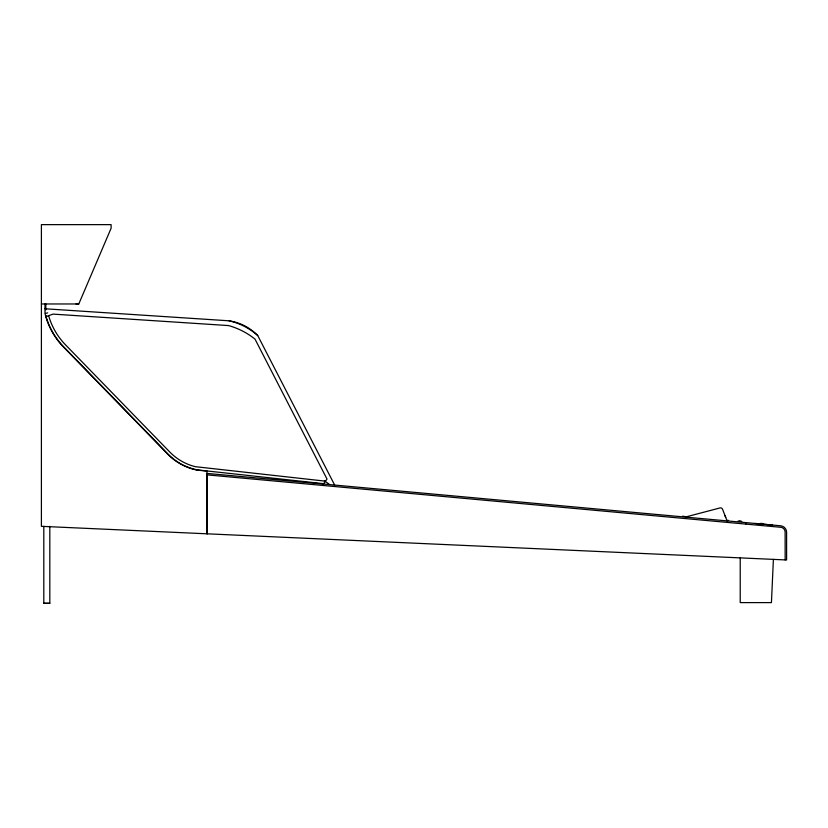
<?xml version="1.0" encoding="UTF-8"?>
<svg xmlns="http://www.w3.org/2000/svg" width="828" height="828" viewBox="0 0 828 828"><rect width="100%" height="100%" fill="white"/><g stroke="black" fill="none" stroke-linecap="round" stroke-linejoin="round"><path stroke-width="1.24" d="M773.393 559.386L771.437 602.608L740.222 602.608L740.222 557.886M739.601 521.133L740.201 521.185M745.769 524.052L745.904 522.613M755.457 523.482L772.596 525.045M76.041 303.969L78.66 304.269L111.107 228.249L111.107 224.636L41.4 224.636L41.4 526.329L786.6 559.976L786.6 532.28A6.52 6.52 0 0 0 780.669 525.79L207.269 473.44L207.269 533.822M323.344 484.038L327.029 479.081L255.014 339.118A74.065 74.065 0 0 0 228.59 325.58L53.023 314.112L45.83 316.689L45.002 313.584L45.002 303.969M724.945 515.42L725.711 517.386M206.928 533.801L206.928 471.039L197.343 470.159A56.439 56.439 0 0 1 167.711 454.127L63.383 346.891A71.943 71.943 0 0 1 45.83 316.689L45.83 315.685L46.596 316.462M45.457 313.46L47.651 312.88M685.315 517.076L719.998 507.937A2.132 2.132 0 0 1 722.534 509.23L727.077 520.895M41.4 303.969L78.66 303.969M43.801 603.25L49.815 603.25M45.002 308.772L228.901 320.798A63.477 63.477 0 0 1 257.746 335.568L334.667 485.073M738.152 520.998L741.743 521.329M682.51 516.217L684.311 516.382M727.46 520.326L728.619 520.429M760.559 523.348L762.95 523.565M207.269 474.889L781.166 527.322A5.072 5.072 0 0 1 785.12 531.648L785.161 559.914M324.731 481.089L195.273 466.671A53.52 53.52 0 0 1 169.802 452.036L65.526 344.852A69.024 69.024 0 0 1 48.666 315.861L48.655 315.675M323.603 483.687L197.385 469.911A56.18 56.18 0 0 1 167.898 453.951L63.57 346.715A71.684 71.684 0 0 1 46.068 316.617M324.39 480.851L329.068 484.069M49.815 526.329L49.815 603.364L43.801 603.364L43.801 526.329M45.83 303.969L45.83 309.838M228.901 320.798A49.897 49.897 0 0 1 257.746 335.568"/></g></svg>
